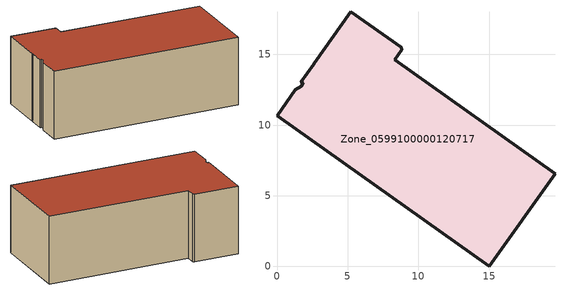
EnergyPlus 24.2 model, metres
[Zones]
Zone_0599100000120717
 floor ground (C_G): 1.3,12.49 1.73,12.74 1.87,13 1.68,13.02 2.6,14.3 2.65,14.39 5.23,18.03 8.79,15.49 8.83,15.31 8.33,14.61 19.67,6.56 15.02,0 0,10.64 z1.05
 wall outside (C_F): 15.02,0 19.67,6.56 8.33,14.61 8.83,15.31 8.79,15.49 5.23,18.03 2.65,14.39 2.6,14.3 1.68,13.02 1.87,13 1.73,12.74 1.3,12.49 0,10.64 15.02,0 z1.05:7.68
 roof outside (C_R): 2.6,14.3 1.68,13.02 1.87,13 1.73,12.74 1.3,12.49 0,10.64 15.02,0 19.67,6.56 8.33,14.61 8.83,15.31 8.79,15.49 5.23,18.03 2.65,14.39 z7.68
[BUILDING]
Pand.0599100000120717: North Axis=0; Terrain=City; Loads Convergence Tolerance Value=0.04; Temperature Convergence Tolerance Value=0.4; Solar Distribution=FullExterior; Maximum Number of Warmup Days=25; Minimum Number of Warmup Days=1
[Site:Location]
Rotterdam.The.Hague.AP_ZH_NLD Design_Conditions: Latitude=51.96; Longitude=4.45; Time Zone=1; Elevation=-4.5
[SITE:GROUNDTEMPERATURE:BUILDINGSURFACE]
18, 18, 18, 18, 18, 18, 18, 18, 18, 18, 18, 18
[MATERIAL] Thermal Absorptance=0.9; Solar Absorptance=0.7; Visible Absorptance=0.7
Name | Roughness | Thickness | Conductivity | Density | Specific Heat
G.D.1975-1991 | MediumSmooth | 0.15 | 0.288461 | 540 | 1210
F.D.1975-1991 | Rough | 0.3 | 0.230769 | 1920 | 840
R.D.1975-1991 | MediumRough | 0.2 | 0.153846 | 1500 | 1000
[CONSTRUCTION]
C_G: G.D.1975-1991
C_F: F.D.1975-1991
C_R: R.D.1975-1991
[ZONE]
Zone_0599100000120717: Type=1; Multiplier=1; Ceiling Height=Autocalculate; Volume=Autocalculate; Floor Area=autocalculate; Part of Total Floor Area=Yes
[ZONEINFILTRATION:DESIGNFLOWRATE]
Infil_Zone_0599100000120717: Zone or ZoneList or Space or SpaceList=Zone_0599100000120717; Schedule=AlwaysOn; Design Flow Rate Calculation Method=Flow/Area; Flow Rate per Floor Area=0.0042; Constant Term Coefficient=1; Temperature Term Coefficient=0; Velocity Term Coefficient=0; Velocity Squared Term Coefficient=0
[HVACTEMPLATE:ZONE:IDEALLOADSAIRSYSTEM]
Zone_0599100000120717: Maximum Heating Supply Air Temperature=50; Minimum Cooling Supply Air Temperature=13; Maximum Heating Supply Air Humidity Ratio=0.0156; Minimum Cooling Supply Air Humidity Ratio=0.0077; Heating Limit=NoLimit; Cooling Limit=NoLimit; Dehumidification Control Type=ConstantSensibleHeatRatio; Cooling Sensible Heat Ratio=0.7; Dehumidification Setpoint=60; Humidification Control Type=None; Humidification Setpoint=30; Outdoor Air Method=None; Outdoor Air Flow Rate per Person=0.00944; Outdoor Air Flow Rate per Zone Floor Area=0; Outdoor Air Flow Rate per Zone=0; Demand Controlled Ventilation Type=None; Outdoor Air Economizer Type=NoEconomizer; Heat Recovery Type=None; Sensible Heat Recovery Effectiveness=0.7; Latent Heat Recovery Effectiveness=0.65
[ZONECONTROL:THERMOSTAT]
ThermostatControl_Zone_0599100000120717: Zone or ZoneList=Zone_0599100000120717; Control Type Schedule=DualSetpointControlType; Control 1=Thermostat_Zone_0599100000120717; Temperature Difference Between Cutout And Setpoint=0
[THERMOSTATSETPOINT:DUALSETPOINT]
Thermostat_Zone_0599100000120717: Heating Setpoint Temperature Schedule=HeatingSetpoint_Zone_0599100000120717; Cooling Setpoint Temperature Schedule=CoolingSetpoint_Zone_0599100000120717
[SCHEDULE:COMPACT]
HeatingSetpoint_Zone_0599100000120717: Through: 12/31, For: AllDays, Until: 24:00, 21
CoolingSetpoint_Zone_0599100000120717: Through: 12/31, For: AllDays, Until: 24:00, 24
DualSetpointControlType: Through: 12/31, For: AllDays, Until: 24:00, 4
AlwaysOn: Through: 12/31, For: AllDays, Until: 24:00, 1
